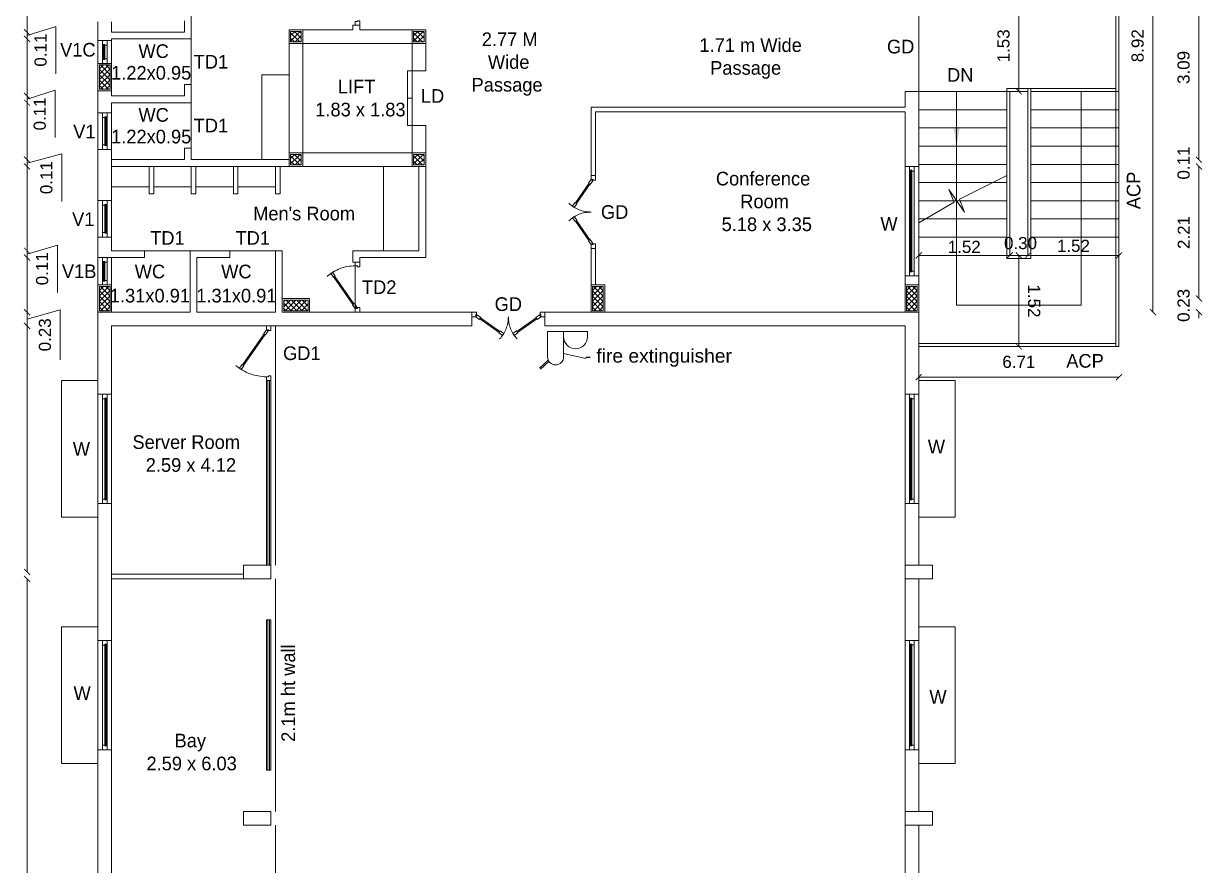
# Model space of a CAD drawing. Header units: metres. Extents: x -1560643 to -1560434, y 43491 to 43663.
# Drawn here: x -1560602.28 to -1560582.54, y 43576.47 to 43590.55 of the extents above; entities that cross this region are included whole.
import ezdxf
from ezdxf.enums import TextEntityAlignment as Align

# ---------------------------------------------------------------- set-up
doc = ezdxf.new("R2010")
doc.units = ezdxf.units.M
doc.header["$LTSCALE"] = 750
doc.header["$MEASUREMENT"] = 0
doc.linetypes.add('CACHE3', pattern=[5.25, 4.2, -1.05])
doc.linetypes.add('HIDDEN', pattern=[0.375, 0.25, -0.125])
doc.layers.get('0').update_dxf_attribs({"lineweight": 5})
doc.layers.add('BLK_1_FLR_0_DRINKING_WATER', color=7, linetype='Continuous', lineweight=5)
doc.styles.add('5 Feet Scale', font='', dxfattribs={"height": 5.9055})
doc.styles.add('6 Feet Scale', font='', dxfattribs={"height": 7.0866})
doc.styles.add('7 Feet Scale', font='', dxfattribs={"height": 8.2677})
doc.styles.add('cent', font='arial.ttf', dxfattribs={"height": 8})
doc.styles.add('outer', font='arial.ttf')
doc.styles.get('5 Feet Scale').set_extended_font_data('Bahnschrift')
doc.styles.get('6 Feet Scale').set_extended_font_data('Bahnschrift')
doc.styles.get('7 Feet Scale').set_extended_font_data('Bahnschrift')

# ---------------------------------------------------------------- blocks, each defined once
blk = doc.blocks.new('_ArchTick')
at = {"color": 0, "linetype": 'ByBlock', "const_width": 0.15}
blk.add_lwpolyline([(-0.5, -0.5), (0.5, 0.5)], dxfattribs=at)
blk = doc.blocks.new('A$C52BB42CC')
at = {"lineweight": 0, "ltscale": 10}
h = blk.add_hatch(dxfattribs=at)
h.set_pattern_fill('ANSI37', color=256, scale=20, angle=270)
h.set_pattern_definition([(315, (-7153.3936, -8468.5663), (1.76776695, 1.76776695), []), (45, (-7153.3936, -8468.5663), (-1.76776695, 1.76776695), [])])
h.paths.add_polyline_path([(1794.85, 3938.95), (1787.85, 3938.95), (1787.85, 3931.95), (1794.85, 3931.95)])
h = blk.add_hatch(dxfattribs=at)
h.set_pattern_fill('ANSI37', color=256, scale=20, angle=270)
h.set_pattern_definition([(315, (-7072.3936, -8468.5663), (1.76776695, 1.76776695), []), (45, (-7072.3936, -8468.5663), (-1.76776695, 1.76776695), [])])
h.paths.add_polyline_path([(1875.85, 3938.95), (1868.85, 3938.95), (1868.85, 3931.95), (1875.85, 3931.95)])
h = blk.add_hatch(dxfattribs=at)
h.set_pattern_fill('ANSI37', color=256, scale=20, angle=270)
h.set_pattern_definition([(315, (-7273.3936, -8505.6634), (1.76776695, 1.76776695), []), (45, (-7273.3936, -8505.6634), (-1.76776695, 1.76776695), [])])
h.paths.add_polyline_path([(1668.85, 3916.85), (1661.85, 3916.85), (1661.85, 3900.85), (1668.85, 3900.85)])
h = blk.add_hatch(dxfattribs=at)
h.set_pattern_fill('ANSI37', color=256, scale=20, angle=270)
h.set_pattern_definition([(315, (-7153.3936, -8549.5663), (1.76776695, 1.76776695), []), (45, (-7153.3936, -8549.5663), (-1.76776695, 1.76776695), [])])
h.paths.add_polyline_path([(1794.85, 3857.95), (1787.85, 3857.95), (1787.85, 3850.95), (1794.85, 3850.95)])
h = blk.add_hatch(dxfattribs=at)
h.set_pattern_fill('ANSI37', color=256, scale=20, angle=270)
h.set_pattern_definition([(315, (-7072.3936, -8549.5663), (1.76776695, 1.76776695), []), (45, (-7072.3936, -8549.5663), (-1.76776695, 1.76776695), [])])
h.paths.add_polyline_path([(1875.85, 3857.95), (1868.85, 3857.95), (1868.85, 3850.95), (1875.85, 3850.95)])
h = blk.add_hatch(dxfattribs=at)
h.set_pattern_fill('ANSI37', color=256, scale=20, angle=270)
h.set_pattern_definition([(315, (-7273.3936, -8651.5663), (1.76776695, 1.76776695), []), (45, (-7273.3936, -8651.5663), (-1.76776695, 1.76776695), [])])
h.paths.add_polyline_path([(1668.85, 3770.95), (1661.85, 3770.95), (1661.85, 3754.95), (1668.85, 3754.95)])
h = blk.add_hatch(dxfattribs=at)
h.set_pattern_fill('ANSI37', color=256, scale=20, angle=270)
h.set_pattern_definition([(315, (-6948.3936, -8651.5663), (1.76776695, 1.76776695), []), (45, (-6948.3936, -8651.5663), (-1.76776695, 1.76776695), [])])
h.paths.add_polyline_path([(1993.85, 3770.95), (1986.85, 3770.95), (1986.85, 3754.95), (1993.85, 3754.95)])
h = blk.add_hatch(dxfattribs=at)
h.set_pattern_fill('ANSI37', color=256, scale=20, angle=270)
h.set_pattern_definition([(315, (-6741.3936, -8651.5663), (1.76776695, 1.76776695), []), (45, (-6741.3936, -8651.5663), (-1.76776695, 1.76776695), [])])
h.paths.add_polyline_path([(2200.85, 3770.95), (2193.85, 3770.95), (2193.85, 3754.95), (2200.85, 3754.95)])
h = blk.add_hatch(dxfattribs=at)
h.set_pattern_fill('ANSI37', color=256, scale=20, angle=360)
h.set_pattern_definition([(45, (14205.8665, -5180.2987), (-1.76776695, 1.76776695), []), (135, (14205.8665, -5180.2987), (-1.76776695, -1.76776695), [])])
h.paths.add_polyline_path([(1783.35, 3761.95), (1783.35, 3754.95), (1799.35, 3754.95), (1799.35, 3761.95)])
for p, q in [((2356.26, 3753.95), (2356.26, 4105.06)), ((1614.1, 3938.45), (1614.1, 3975.95)), ((1722.35, 3975.95), (1722.35, 3933.95)), ((2386.56, 3854.45), (2386.56, 3975.95)), ((2201.85, 3959.45), (2201.85, 3893.36)), ((2267.84, 3899.36), (2267.84, 3959.45)), ((2331.84, 3731.36), (2331.84, 3959.45)), ((2333.84, 3731.36), (2333.84, 3959.45)), ((1614.1, 3938.45), (1614.1, 3942.45)), ((1614.1, 3936.2), (1633.13, 3942.2)), ((1633.13, 3942.2), (1633.13, 3910.96)), ((1660.85, 3932.85), (1660.85, 3945.2)), ((1669.85, 3945.2), (1669.85, 3938.45)), ((1717.85, 3945.95), (1717.85, 3938.45)), ((1828.85, 3939.95), (1795.85, 3939.95)), ((1828.85, 3939.95), (1828.85, 3942.95)), ((1833.35, 3942.95), (1828.85, 3942.95)), ((1833.35, 3939.95), (1833.35, 3942.95)), ((1867.85, 3939.95), (1833.35, 3939.95)), ((1614.1, 3933.95), (1614.1, 3938.45)), ((1614.1, 3933.95), (1614.1, 3929.95)), ((1614.1, 3896.45), (1614.1, 3933.95)), ((1669.85, 3932.85), (1660.85, 3932.85)), ((1669.85, 3938.45), (1717.85, 3938.45)), ((1669.85, 3933.95), (1717.85, 3933.95)), ((1669.85, 3933.95), (1669.85, 3932.85)), ((1669.85, 3933.95), (1669.85, 3932.85)), ((1717.85, 3933.95), (1722.35, 3933.95)), ((1722.35, 3933.95), (1722.35, 3891.95)), ((1786.85, 3930.95), (1786.85, 3858.95)), ((1795.85, 3930.95), (1867.85, 3930.95)), ((1795.85, 3858.95), (1795.85, 3930.95)), ((1867.85, 3912.95), (1867.85, 3930.95)), ((1876.85, 3912.95), (1876.85, 3930.95)), ((1669.85, 3917.85), (1660.85, 3917.85)), ((1786.85, 3910.27), (1768.85, 3910.27)), ((1768.85, 3910.27), (1768.85, 3854.45)), ((1864.85, 3912.95), (1867.85, 3912.95)), ((1864.85, 3876.95), (1864.85, 3912.95)), ((1867.85, 3912.95), (1876.85, 3912.95)), ((1867.85, 3912.95), (1867.85, 3876.95)), ((1717.85, 3903.95), (1717.85, 3896.45)), ((1717.85, 3903.95), (1722.35, 3903.95)), ((2259.84, 3901.36), (2331.84, 3901.36)), ((2259.84, 3901.36), (2259.84, 3899.36)), ((2273.84, 3901.36), (2273.84, 3791.36)), ((2275.84, 3901.36), (2275.84, 3789.36)), ((2331.84, 3905.36), (2331.84, 3734.36)), ((1614.1, 3896.45), (1614.1, 3900.45)), ((1614.1, 3894.2), (1632.55, 3900.2)), ((1614.1, 3891.95), (1614.1, 3896.45)), ((1632.55, 3900.2), (1632.55, 3868.96)), ((1660.85, 3885.2), (1660.85, 3899.85)), ((1669.85, 3899.85), (1669.85, 3896.45)), ((1669.85, 3899.85), (1669.85, 3896.45)), ((1669.85, 3896.45), (1717.85, 3896.45)), ((1867.85, 3894.95), (1864.85, 3894.95)), ((2192.85, 3899.36), (2192.85, 3888.95)), ((2201.85, 3899.36), (2192.85, 3899.36)), ((2201.85, 3899.36), (2192.85, 3899.36)), ((2261.84, 3899.36), (2201.85, 3899.36)), ((2201.85, 3893.36), (2201.85, 3849.95)), ((2259.84, 3899.36), (2259.84, 3789.36)), ((2261.84, 3899.36), (2261.84, 3791.36)), ((2261.84, 3899.36), (2273.84, 3899.36)), ((2261.84, 3899.36), (2261.84, 3899.36)), ((2333.84, 3899.36), (2275.84, 3899.36)), ((1614.1, 3891.95), (1614.1, 3887.95)), ((1614.1, 3854.45), (1614.1, 3891.95)), ((1669.85, 3891.95), (1717.85, 3891.95)), ((1669.85, 3891.95), (1669.85, 3885.2)), ((1669.85, 3891.95), (1669.85, 3885.2)), ((1717.85, 3891.95), (1722.35, 3891.95)), ((1722.35, 3891.95), (1722.35, 3854.45)), ((1985.85, 3843.95), (1985.85, 3888.95)), ((2192.85, 3888.95), (1985.85, 3888.95)), ((1988.85, 3843.95), (1988.85, 3885.95)), ((2192.85, 3885.95), (1988.85, 3885.95)), ((2192.85, 3885.95), (2192.85, 3849.95)), ((2259.84, 3887.36), (2201.85, 3887.36)), ((2333.84, 3887.36), (2275.84, 3887.36)), ((1660.85, 3885.2), (1669.85, 3885.2)), ((1867.85, 3876.95), (1864.85, 3876.95)), ((1867.85, 3858.95), (1867.85, 3876.95)), ((1867.85, 3876.95), (1876.85, 3876.95)), ((1876.85, 3858.95), (1876.85, 3876.95)), ((2259.84, 3875.36), (2201.85, 3875.36)), ((2333.84, 3875.36), (2275.84, 3875.36)), ((2259.84, 3863.36), (2201.85, 3863.36)), ((2333.84, 3863.36), (2275.84, 3863.36)), ((1614.1, 3854.45), (1614.1, 3858.45)), ((1614.1, 3852.2), (1636.91, 3858.2)), ((1614.1, 3849.95), (1614.1, 3854.45)), ((1636.91, 3858.2), (1636.91, 3826.96)), ((1660.85, 3827.45), (1660.85, 3861.2)), ((1660.85, 3861.2), (1669.85, 3861.2)), ((1669.85, 3861.2), (1669.85, 3854.45)), ((1669.85, 3861.2), (1669.85, 3854.45)), ((1717.85, 3854.45), (1669.85, 3854.45)), ((1669.85, 3849.95), (1669.85, 3854.45)), ((1717.85, 3861.95), (1717.85, 3854.45)), ((1717.85, 3861.95), (1722.35, 3861.95)), ((1786.85, 3854.45), (1722.35, 3854.45)), ((1795.85, 3858.95), (1867.85, 3858.95)), ((2386.56, 3854.45), (2386.56, 3858.45)), ((1614.1, 3849.95), (1614.1, 3845.95)), ((1614.1, 3794.45), (1614.1, 3849.95)), ((1669.85, 3849.95), (1669.85, 3827.45)), ((1786.85, 3849.95), (1669.85, 3849.95)), ((1669.85, 3849.95), (1669.85, 3827.45)), ((1694.6, 3849.95), (1694.6, 3831.95)), ((1697.6, 3849.95), (1697.6, 3831.95)), ((1722.35, 3849.95), (1722.35, 3831.95)), ((1725.35, 3849.95), (1725.35, 3831.95)), ((1750.1, 3849.95), (1750.1, 3831.95)), ((1753.1, 3849.95), (1753.1, 3831.95)), ((1777.85, 3849.95), (1777.85, 3831.95)), ((1777.85, 3831.95), (1777.85, 3849.95)), ((1780.85, 3849.95), (1780.85, 3831.95)), ((1795.85, 3849.95), (1867.85, 3849.95)), ((1848.99, 3794.32), (1848.99, 3849.82)), ((1872.35, 3794.45), (1872.35, 3849.95)), ((1876.85, 3789.95), (1876.85, 3849.95)), ((2201.85, 3849.95), (2192.85, 3849.95)), ((2259.84, 3851.36), (2201.85, 3851.36)), ((2333.84, 3851.36), (2275.84, 3851.36)), ((2386.56, 3849.95), (2386.56, 3845.95)), ((2386.56, 3762.95), (2386.56, 3849.95)), ((1985.85, 3843.95), (1988.85, 3843.95)), ((2259.84, 3839.36), (2201.85, 3839.36)), ((2259.84, 3844.1), (2228.79, 3828.48)), ((2261.9, 3840.51), (2261.84, 3840.48)), ((2333.84, 3839.36), (2275.84, 3839.36)), ((1669.85, 3836.45), (1694.6, 3836.45)), ((1697.6, 3831.95), (1694.6, 3831.95)), ((1722.35, 3836.45), (1697.6, 3836.45)), ((1722.35, 3831.95), (1725.35, 3831.95)), ((1725.35, 3836.45), (1750.1, 3836.45)), ((1750.1, 3831.95), (1753.1, 3831.95)), ((1777.85, 3836.45), (1753.1, 3836.45)), ((1777.85, 3831.95), (1780.85, 3831.95)), ((2231.99, 3819.94), (2221.69, 3834.78)), ((2221.69, 3834.78), (2225.18, 3826.4)), ((1660.85, 3827.45), (1669.85, 3827.45)), ((2229.21, 3827.36), (2201.85, 3827.36)), ((2225.18, 3826.4), (2201.85, 3812.93)), ((2228.79, 3828.48), (2231.99, 3819.94)), ((2229.21, 3827.36), (2259.84, 3827.36)), ((2333.84, 3827.36), (2275.84, 3827.36)), ((2259.84, 3815.36), (2201.85, 3815.36)), ((2333.84, 3815.36), (2275.84, 3815.36)), ((1660.85, 3789.95), (1660.85, 3803.45)), ((1660.85, 3803.45), (1669.85, 3803.45)), ((1669.85, 3803.45), (1669.85, 3794.45)), ((1669.85, 3803.45), (1669.85, 3794.45)), ((2259.84, 3803.36), (2201.85, 3803.36)), ((2333.84, 3803.36), (2275.84, 3803.36)), ((1614.1, 3794.45), (1614.1, 3798.45)), ((1614.1, 3792.2), (1634.13, 3798.2)), ((1614.1, 3789.95), (1614.1, 3794.45)), ((1634.13, 3798.2), (1634.13, 3766.96)), ((1669.85, 3794.45), (1721.6, 3794.45)), ((1691.6, 3789.95), (1691.6, 3794.45)), ((1721.6, 3794.45), (1777.85, 3794.45)), ((1721.6, 3789.95), (1721.6, 3794.45)), ((1747.85, 3789.95), (1747.85, 3794.45)), ((1777.85, 3794.45), (1782.35, 3794.45)), ((1777.85, 3789.95), (1777.85, 3794.45)), ((1782.35, 3762.95), (1782.35, 3794.45)), ((1828.85, 3794.45), (1828.85, 3786.95)), ((1828.85, 3794.45), (1872.35, 3794.45)), ((1985.85, 3771.95), (1985.85, 3795.95)), ((1985.85, 3795.95), (1988.85, 3795.95)), ((1988.85, 3771.95), (1988.85, 3795.95)), ((1614.1, 3789.95), (1614.1, 3785.95)), ((1614.1, 3753.95), (1614.1, 3789.95)), ((1669.85, 3789.95), (1660.85, 3789.95)), ((1669.85, 3789.95), (1691.6, 3789.95)), ((1721.6, 3789.95), (1721.6, 3753.95)), ((1726.1, 3789.95), (1747.85, 3789.95)), ((1726.1, 3789.95), (1726.1, 3753.95)), ((1777.85, 3789.95), (1777.85, 3753.95)), ((1833.35, 3786.95), (1828.85, 3786.95)), ((1833.35, 3789.95), (1833.35, 3786.95)), ((1833.35, 3789.95), (1876.85, 3789.95)), ((2259.84, 3791.36), (2201.85, 3791.36)), ((2261.84, 3791.36), (2201.85, 3791.36)), ((2275.84, 3789.36), (2259.84, 3789.36)), ((2273.84, 3791.36), (2261.84, 3791.36)), ((2261.84, 3791.36), (2273.84, 3791.36)), ((2267.84, 3791.36), (2267.84, 3731.36)), ((2273.84, 3791.36), (2333.84, 3791.36)), ((2333.84, 3791.36), (2275.84, 3791.36)), ((2192.85, 3777.95), (2192.85, 3771.95)), ((2201.85, 3777.95), (2192.85, 3777.95)), ((2201.85, 3777.95), (2201.85, 3771.95)), ((1669.85, 3771.95), (1660.85, 3771.95)), ((1985.85, 3771.95), (1990.35, 3771.95)), ((2386.56, 3762.95), (2386.56, 3766.95)), ((1614.1, 3753.95), (1614.1, 3757.95)), ((1614.1, 3749.45), (1635.99, 3755.45)), ((1614.1, 3744.95), (1614.1, 3753.95)), ((1635.99, 3755.45), (1635.99, 3722.67)), ((1660.85, 3699.9), (1660.85, 3753.95)), ((1669.85, 3753.97), (1669.85, 3753.95)), ((1721.6, 3753.95), (1669.85, 3753.95)), ((1777.85, 3753.95), (1726.1, 3753.95)), ((1907.35, 3753.95), (1800.35, 3753.95)), ((1907.35, 3744.95), (1907.35, 3753.95)), ((1955.35, 3753.95), (1955.35, 3744.95)), ((1985.85, 3753.95), (1955.35, 3753.95)), ((1994.85, 3753.95), (2037.6, 3753.95)), ((1994.85, 3753.95), (2192.85, 3753.95)), ((2192.85, 3753.95), (1994.85, 3753.95)), ((2201.85, 3699.9), (2201.85, 3753.95)), ((2386.56, 3753.95), (2386.56, 3749.95)), ((1614.1, 3744.95), (1614.1, 3740.95)), ((1614.1, 3582.82), (1614.1, 3744.95)), ((1669.85, 3744.95), (1669.85, 3699.9)), ((1669.85, 3744.95), (1907.35, 3744.95)), ((2192.85, 3744.95), (1955.35, 3744.95)), ((1957.17, 3741.14), (1967.8, 3741.14)), ((1957.17, 3741.14), (1957.17, 3724.55)), ((1983.52, 3741.14), (1967.8, 3741.14)), ((1967.8, 3737.77), (1967.8, 3741.14)), ((1967.8, 3741.14), (1967.8, 3724.55)), ((1983.52, 3737.77), (1983.52, 3741.14)), ((2192.85, 3699.9), (2192.85, 3744.95)), ((2331.84, 3733.36), (2201.84, 3733.36)), ((2333.84, 3731.36), (2201.84, 3731.36)), ((1951.9, 3717.03), (1957.62, 3722.41)), ((1982.49, 3723.48), (1967.8, 3726.83)), ((1958.11, 3721.54), (1952.51, 3716.4)), ((1636.85, 3618.93), (1636.85, 3708.93)), ((1636.85, 3708.93), (1660.85, 3708.93)), ((1771.85, 3587.3), (1771.85, 3708.95)), ((1774.85, 3708.95), (1771.85, 3708.95)), ((1772.85, 3708.95), (1772.85, 3587.3)), ((1773.85, 3708.95), (1773.85, 3587.3)), ((1774.85, 3587.3), (1774.85, 3708.95)), ((2201.84, 3711.15), (2333.84, 3711.15)), ((2225.85, 3708.9), (2201.85, 3708.9)), ((2225.85, 3618.9), (2225.85, 3708.9)), ((1660.85, 3699.9), (1669.85, 3699.9)), ((2201.85, 3699.9), (2192.85, 3699.9)), ((1660.85, 3627.9), (1660.85, 3537.73)), ((1660.85, 3627.9), (1669.85, 3627.9)), ((1669.85, 3627.9), (1669.85, 3537.73)), ((2201.85, 3627.9), (2192.85, 3627.9)), ((2192.85, 3537.76), (2192.85, 3627.9)), ((2201.85, 3587.3), (2201.85, 3627.9)), ((1660.85, 3618.93), (1636.85, 3618.93)), ((2201.85, 3618.9), (2225.85, 3618.9)), ((1614.1, 3582.82), (1614.1, 3586.82)), ((1756.85, 3587.3), (1774.85, 3587.3)), ((1756.85, 3578.3), (1756.85, 3587.3)), ((1756.85, 3587.3), (1774.85, 3587.3)), ((1756.85, 3578.3), (1756.85, 3587.3)), ((1774.85, 3587.3), (1774.85, 3578.3)), ((1774.85, 3587.3), (1774.85, 3578.3)), ((2192.85, 3587.3), (2210.85, 3587.3)), ((2192.85, 3578.3), (2192.85, 3587.3)), ((2210.85, 3587.3), (2210.85, 3578.3)), ((1614.1, 3578.3), (1614.1, 3574.3)), ((1614.1, 3341.09), (1614.1, 3578.3)), ((1669.85, 3581.3), (1756.85, 3581.3)), ((1756.85, 3578.3), (1669.85, 3578.3)), ((1756.85, 3581.3), (1756.85, 3578.3)), ((1774.85, 3578.3), (1756.85, 3578.3)), ((1774.85, 3578.3), (1756.85, 3578.3)), ((2210.85, 3578.3), (2192.85, 3578.3)), ((2201.85, 3537.76), (2201.85, 3578.3)), ((1771.85, 3551.23), (1774.85, 3551.23)), ((1771.85, 3551.23), (1771.85, 3503.23)), ((1772.85, 3551.23), (1772.85, 3502.23)), ((1773.85, 3551.23), (1773.85, 3452.23)), ((1774.85, 3551.23), (1774.85, 3452.23)), ((1636.85, 3456.76), (1636.85, 3546.76)), ((1636.85, 3546.76), (1660.85, 3546.76)), ((2225.85, 3546.76), (2201.85, 3546.76)), ((2225.85, 3456.76), (2225.85, 3546.76)), ((1660.85, 3537.73), (1669.85, 3537.73)), ((2201.85, 3537.76), (2192.85, 3537.76)), ((1771.85, 3503.23), (1771.85, 3452.23)), ((1772.85, 3504.23), (1772.85, 3452.23)), ((1660.85, 3465.73), (1660.85, 3375.59)), ((1660.85, 3465.73), (1669.85, 3465.73)), ((1669.85, 3465.73), (1669.85, 3375.59)), ((2201.85, 3465.76), (2192.85, 3465.76)), ((2192.85, 3375.62), (2192.85, 3465.76)), ((2201.85, 3425.16), (2201.85, 3465.76)), ((1660.85, 3456.76), (1636.85, 3456.76)), ((1771.85, 3452.23), (1774.85, 3452.23)), ((2201.85, 3456.76), (2225.85, 3456.76)), ((1756.85, 3425.16), (1774.85, 3425.16)), ((1756.85, 3416.16), (1756.85, 3425.16)), ((1756.85, 3425.16), (1774.85, 3425.16)), ((1756.85, 3416.16), (1756.85, 3425.16)), ((1774.85, 3425.16), (1774.85, 3416.16)), ((1774.85, 3425.16), (1774.85, 3416.16)), ((2192.85, 3425.16), (2210.85, 3425.16)), ((2192.85, 3416.16), (2192.85, 3425.16)), ((2210.85, 3425.16), (2210.85, 3416.16)), ((1774.85, 3416.16), (1756.85, 3416.16)), ((1774.85, 3416.16), (1756.85, 3416.16)), ((2210.85, 3416.16), (2192.85, 3416.16)), ((2201.85, 3375.62), (2201.85, 3416.16))]:
    blk.add_line(p, q)
at = {"ltscale": 0.0127}
for p, q in [((2226.84, 3899.36), (2226.84, 3758.49)), ((2308.84, 3899.36), (2308.84, 3758.49)), ((2226.84, 3758.49), (2308.84, 3758.49))]:
    blk.add_line(p, q, dxfattribs=at)
at = {"ltscale": 0.25}
blk.add_line((1830.35, 3756.45), (1830.35, 3784.45), dxfattribs=at)
at = {"linetype": 'CACHE3', "ltscale": 2.5}
for p, q in [((1777.85, 3587.3), (1777.85, 3744.95)), ((1777.85, 3578.3), (1777.85, 3425.16)), ((1777.85, 3416.16), (1777.85, 3263.02))]:
    blk.add_line(p, q, dxfattribs=at)
at = {"linetype": 'ByBlock', "lineweight": 0}
for points in [[(1795.85, 3930.95), (1786.85, 3930.95), (1786.85, 3939.95), (1795.85, 3939.95)], [(1876.85, 3930.95), (1867.85, 3930.95), (1867.85, 3939.95), (1876.85, 3939.95)], [(1794.85, 3938.95), (1794.85, 3931.95), (1787.85, 3931.95), (1787.85, 3938.95)], [(1875.85, 3938.95), (1875.85, 3931.95), (1868.85, 3931.95), (1868.85, 3938.95)], [(1669.85, 3899.85), (1660.85, 3899.85), (1660.85, 3917.85), (1669.85, 3917.85)], [(1668.85, 3916.85), (1668.85, 3900.85), (1661.85, 3900.85), (1661.85, 3916.85)], [(1795.85, 3849.95), (1786.85, 3849.95), (1786.85, 3858.95), (1795.85, 3858.95)], [(1794.85, 3857.95), (1794.85, 3850.95), (1787.85, 3850.95), (1787.85, 3857.95)], [(1876.85, 3849.95), (1867.85, 3849.95), (1867.85, 3858.95), (1876.85, 3858.95)], [(1875.85, 3857.95), (1875.85, 3850.95), (1868.85, 3850.95), (1868.85, 3857.95)], [(1669.85, 3753.95), (1660.85, 3753.95), (1660.85, 3771.95), (1669.85, 3771.95)], [(1668.85, 3770.95), (1668.85, 3754.95), (1661.85, 3754.95), (1661.85, 3770.95)], [(1994.85, 3753.95), (1985.85, 3753.95), (1985.85, 3771.95), (1994.85, 3771.95)], [(1993.85, 3770.95), (1993.85, 3754.95), (1986.85, 3754.95), (1986.85, 3770.95)], [(2201.85, 3753.95), (2192.85, 3753.95), (2192.85, 3771.95), (2201.85, 3771.95)], [(2200.85, 3770.95), (2200.85, 3754.95), (2193.85, 3754.95), (2193.85, 3770.95)], [(1800.35, 3762.95), (1800.35, 3753.95), (1782.35, 3753.95), (1782.35, 3762.95)], [(1783.35, 3761.95), (1799.35, 3761.95), (1799.35, 3754.95), (1783.35, 3754.95)]]:
    blk.add_lwpolyline(points, close=True, dxfattribs=at)
for points in [[(1830.35, 3942.95), (1830.35, 3945.45), (1831.85, 3945.45), (1831.85, 3945.95), (1833.35, 3945.95), (1833.35, 3942.95)], [(1669.85, 3932.85), (1669.85, 3917.85), (1660.85, 3917.85), (1660.85, 3932.85)], [(1665.35, 3929.85), (1665.35, 3930.35), (1663.85, 3930.35), (1663.85, 3932.85), (1666.85, 3932.85), (1666.85, 3929.85)], [(1666.85, 3932.85), (1666.85, 3917.85), (1663.85, 3917.85), (1663.85, 3932.85)], [(1665.35, 3930.35), (1665.35, 3920.35), (1663.85, 3920.35), (1663.85, 3930.35)], [(1665.35, 3920.85), (1665.35, 3920.35), (1663.85, 3920.35), (1663.85, 3917.85), (1666.85, 3917.85), (1666.85, 3920.85)], [(1660.85, 3885.2), (1660.85, 3861.2), (1669.85, 3861.2), (1669.85, 3885.2)], [(1665.35, 3882.2), (1665.35, 3882.7), (1666.85, 3882.7), (1666.85, 3885.2), (1663.85, 3885.2), (1663.85, 3882.2)], [(1663.85, 3885.2), (1663.85, 3861.2), (1666.85, 3861.2), (1666.85, 3885.2)], [(1665.35, 3882.7), (1665.35, 3863.7), (1666.85, 3863.7), (1666.85, 3882.7)], [(1665.35, 3864.2), (1665.35, 3863.7), (1666.85, 3863.7), (1666.85, 3861.2), (1663.85, 3861.2), (1663.85, 3864.2)], [(2201.85, 3849.95), (2201.85, 3777.95), (2192.85, 3777.95), (2192.85, 3849.95)], [(2197.35, 3846.95), (2197.35, 3847.45), (2195.85, 3847.45), (2195.85, 3849.95), (2198.85, 3849.95), (2198.85, 3846.95)], [(2198.85, 3849.95), (2198.85, 3777.95), (2195.85, 3777.95), (2195.85, 3849.95)], [(2197.35, 3847.45), (2197.35, 3825.11), (2195.85, 3825.11), (2195.85, 3847.45)], [(1985.05, 3838.34), (1976.21, 3825.61), (1975.6, 3826.05), (1984.44, 3838.77)], [(1985.85, 3841.45), (1984.13, 3838.99), (1985.36, 3838.13), (1987.08, 3840.59)], [(1987.35, 3840.95), (1987.35, 3841.45), (1985.85, 3841.45), (1985.85, 3843.95), (1988.85, 3843.95), (1988.85, 3840.95)], [(1660.85, 3827.45), (1660.85, 3803.45), (1669.85, 3803.45), (1669.85, 3827.45)], [(1665.35, 3824.45), (1665.35, 3824.95), (1666.85, 3824.95), (1666.85, 3827.45), (1663.85, 3827.45), (1663.85, 3824.45)], [(1663.85, 3827.45), (1663.85, 3803.45), (1666.85, 3803.45), (1666.85, 3827.45)], [(1665.35, 3824.95), (1665.35, 3805.95), (1666.85, 3805.95), (1666.85, 3824.95)], [(1973.57, 3823.8), (1975.29, 3826.26), (1976.52, 3825.4), (1974.8, 3822.94)], [(2197.35, 3802.78), (2197.35, 3825.11), (2195.85, 3825.11), (2195.85, 3802.78)], [(1973.57, 3816.09), (1975.29, 3813.63), (1976.52, 3814.5), (1974.8, 3816.95)], [(1985.05, 3801.55), (1976.21, 3814.28), (1975.6, 3813.85), (1984.44, 3801.12)], [(1665.35, 3806.45), (1665.35, 3805.95), (1666.85, 3805.95), (1666.85, 3803.45), (1663.85, 3803.45), (1663.85, 3806.45)], [(1985.85, 3798.45), (1984.13, 3800.91), (1985.36, 3801.77), (1987.08, 3799.31)], [(2197.35, 3802.78), (2197.35, 3780.45), (2195.85, 3780.45), (2195.85, 3802.78)], [(1985.85, 3795.95), (1985.85, 3798.45), (1987.35, 3798.45), (1987.35, 3798.95), (1988.85, 3798.95), (1988.85, 3795.95)], [(1669.85, 3789.95), (1669.85, 3771.95), (1660.85, 3771.95), (1660.85, 3789.95)], [(1665.35, 3786.95), (1665.35, 3787.45), (1663.85, 3787.45), (1663.85, 3789.95), (1666.85, 3789.95), (1666.85, 3786.95)], [(1666.85, 3789.95), (1666.85, 3771.95), (1663.85, 3771.95), (1663.85, 3789.95)], [(1665.35, 3787.45), (1665.35, 3774.45), (1663.85, 3774.45), (1663.85, 3787.45)], [(1830.35, 3786.95), (1830.35, 3784.45), (1831.85, 3784.45), (1831.85, 3783.95), (1833.35, 3783.95), (1833.35, 3786.95)], [(1814.29, 3779.38), (1816.01, 3776.93), (1817.24, 3777.79), (1815.52, 3780.24)], [(1829.55, 3759.55), (1816.93, 3777.57), (1816.32, 3777.14), (1828.94, 3759.12)], [(2197.35, 3780.95), (2197.35, 3780.45), (2195.85, 3780.45), (2195.85, 3777.95), (2198.85, 3777.95), (2198.85, 3780.95)], [(1665.35, 3774.95), (1665.35, 3774.45), (1663.85, 3774.45), (1663.85, 3771.95), (1666.85, 3771.95), (1666.85, 3774.95)], [(1830.35, 3756.45), (1828.63, 3758.91), (1829.86, 3759.77), (1831.58, 3757.31)], [(1831.85, 3756.95), (1831.85, 3756.45), (1830.35, 3756.45), (1830.35, 3753.95), (1833.35, 3753.95), (1833.35, 3756.95)], [(1910.35, 3752.45), (1909.85, 3752.45), (1909.85, 3750.95), (1907.35, 3750.95), (1907.35, 3753.95), (1910.35, 3753.95)], [(1955.35, 3750.95), (1952.85, 3750.95), (1952.85, 3752.45), (1952.35, 3752.45), (1952.35, 3753.95), (1955.35, 3753.95)], [(1909.85, 3750.95), (1912.31, 3749.23), (1913.17, 3750.46), (1910.71, 3752.18)], [(1912.96, 3750.15), (1925.69, 3741.31), (1925.25, 3740.69), (1912.53, 3749.53)], [(1949.75, 3750.15), (1937.02, 3741.31), (1937.45, 3740.69), (1950.18, 3749.53)], [(1952.85, 3750.95), (1950.4, 3749.23), (1949.53, 3750.46), (1951.99, 3752.18)], [(1771.05, 3739.34), (1756.71, 3718.87), (1756.1, 3719.3), (1770.44, 3739.78)], [(1771.85, 3742.45), (1770.13, 3739.99), (1771.36, 3739.13), (1773.08, 3741.59)], [(1773.35, 3741.95), (1773.35, 3742.45), (1771.85, 3742.45), (1771.85, 3744.95), (1774.85, 3744.95), (1774.85, 3741.95)], [(1927.5, 3738.66), (1925.04, 3740.38), (1925.9, 3741.61), (1928.36, 3739.89)], [(1935.21, 3738.66), (1937.67, 3740.38), (1936.8, 3741.61), (1934.35, 3739.89)], [(1754.07, 3717.05), (1755.79, 3719.51), (1757.02, 3718.65), (1755.3, 3716.19)], [(1771.85, 3708.95), (1771.85, 3711.45), (1773.35, 3711.45), (1773.35, 3711.95), (1774.85, 3711.95), (1774.85, 3708.95)], [(1660.85, 3699.9), (1660.85, 3627.9), (1669.85, 3627.9), (1669.85, 3699.9)], [(1665.35, 3696.9), (1665.35, 3697.4), (1666.85, 3697.4), (1666.85, 3699.9), (1663.85, 3699.9), (1663.85, 3696.9)], [(1663.85, 3699.9), (1663.85, 3627.9), (1666.85, 3627.9), (1666.85, 3699.9)], [(2201.85, 3627.9), (2201.85, 3699.9), (2192.85, 3699.9), (2192.85, 3627.9)], [(2197.35, 3696.9), (2197.35, 3697.4), (2195.85, 3697.4), (2195.85, 3699.9), (2198.85, 3699.9), (2198.85, 3696.9)], [(2198.85, 3627.9), (2198.85, 3699.9), (2195.85, 3699.9), (2195.85, 3627.9)], [(1665.35, 3697.4), (1665.35, 3675.07), (1666.85, 3675.07), (1666.85, 3697.4)], [(2197.35, 3675.07), (2197.35, 3697.4), (2195.85, 3697.4), (2195.85, 3675.07)], [(1665.35, 3652.74), (1665.35, 3675.07), (1666.85, 3675.07), (1666.85, 3652.74)], [(2197.35, 3675.07), (2197.35, 3652.74), (2195.85, 3652.74), (2195.85, 3675.07)], [(1665.35, 3652.74), (1665.35, 3630.4), (1666.85, 3630.4), (1666.85, 3652.74)], [(2197.35, 3630.4), (2197.35, 3652.74), (2195.85, 3652.74), (2195.85, 3630.4)], [(1665.35, 3630.9), (1665.35, 3630.4), (1666.85, 3630.4), (1666.85, 3627.9), (1663.85, 3627.9), (1663.85, 3630.9)], [(2197.35, 3630.9), (2197.35, 3630.4), (2195.85, 3630.4), (2195.85, 3627.9), (2198.85, 3627.9), (2198.85, 3630.9)], [(1660.85, 3537.73), (1660.85, 3465.73), (1669.85, 3465.73), (1669.85, 3537.73)], [(1665.35, 3534.73), (1665.35, 3535.23), (1666.85, 3535.23), (1666.85, 3537.73), (1663.85, 3537.73), (1663.85, 3534.73)], [(1663.85, 3537.73), (1663.85, 3465.73), (1666.85, 3465.73), (1666.85, 3537.73)], [(2201.85, 3465.76), (2201.85, 3537.76), (2192.85, 3537.76), (2192.85, 3465.76)], [(2197.35, 3534.76), (2197.35, 3535.26), (2195.85, 3535.26), (2195.85, 3537.76), (2198.85, 3537.76), (2198.85, 3534.76)], [(2198.85, 3465.76), (2198.85, 3537.76), (2195.85, 3537.76), (2195.85, 3465.76)], [(1665.35, 3535.23), (1665.35, 3512.9), (1666.85, 3512.9), (1666.85, 3535.23)], [(2197.35, 3512.93), (2197.35, 3535.26), (2195.85, 3535.26), (2195.85, 3512.93)], [(1665.35, 3490.57), (1665.35, 3512.9), (1666.85, 3512.9), (1666.85, 3490.57)], [(2197.35, 3512.93), (2197.35, 3490.59), (2195.85, 3490.59), (2195.85, 3512.93)], [(1665.35, 3490.57), (1665.35, 3468.23), (1666.85, 3468.23), (1666.85, 3490.57)], [(2197.35, 3468.26), (2197.35, 3490.59), (2195.85, 3490.59), (2195.85, 3468.26)], [(1665.35, 3468.73), (1665.35, 3468.23), (1666.85, 3468.23), (1666.85, 3465.73), (1663.85, 3465.73), (1663.85, 3468.73)], [(2197.35, 3468.76), (2197.35, 3468.26), (2195.85, 3468.26), (2195.85, 3465.76), (2198.85, 3465.76), (2198.85, 3468.76)]]:
    blk.add_lwpolyline(points, close=True)
at = {"linetype": 'HIDDEN'}
for points in [[(1664.73, 3930.35), (1664.73, 3920.35), (1664.48, 3920.35), (1664.48, 3930.35)], [(1665.98, 3882.7), (1665.98, 3863.7), (1666.23, 3863.7), (1666.23, 3882.7)], [(2196.73, 3847.45), (2196.73, 3825.11), (2196.48, 3825.11), (2196.48, 3847.45)], [(1665.98, 3824.95), (1665.98, 3805.95), (1666.23, 3805.95), (1666.23, 3824.95)], [(2196.73, 3802.78), (2196.73, 3825.11), (2196.48, 3825.11), (2196.48, 3802.78)], [(2196.73, 3802.78), (2196.73, 3780.45), (2196.48, 3780.45), (2196.48, 3802.78)], [(1664.73, 3787.45), (1664.73, 3774.45), (1664.48, 3774.45), (1664.48, 3787.45)], [(1665.98, 3697.4), (1665.98, 3675.07), (1666.23, 3675.07), (1666.23, 3697.4)], [(2196.73, 3675.07), (2196.73, 3697.4), (2196.48, 3697.4), (2196.48, 3675.07)], [(1665.98, 3652.74), (1665.98, 3675.07), (1666.23, 3675.07), (1666.23, 3652.74)], [(2196.73, 3675.07), (2196.73, 3652.74), (2196.48, 3652.74), (2196.48, 3675.07)], [(1665.98, 3652.74), (1665.98, 3630.4), (1666.23, 3630.4), (1666.23, 3652.74)], [(2196.73, 3630.4), (2196.73, 3652.74), (2196.48, 3652.74), (2196.48, 3630.4)], [(1665.98, 3535.23), (1665.98, 3512.9), (1666.23, 3512.9), (1666.23, 3535.23)], [(2196.73, 3512.93), (2196.73, 3535.26), (2196.48, 3535.26), (2196.48, 3512.93)], [(1665.98, 3490.57), (1665.98, 3512.9), (1666.23, 3512.9), (1666.23, 3490.57)], [(2196.73, 3512.93), (2196.73, 3490.59), (2196.48, 3490.59), (2196.48, 3512.93)], [(1665.98, 3490.57), (1665.98, 3468.23), (1666.23, 3468.23), (1666.23, 3490.57)], [(2196.73, 3468.26), (2196.73, 3490.59), (2196.48, 3490.59), (2196.48, 3468.26)]]:
    blk.add_lwpolyline(points, close=True, dxfattribs=at)
for centre, radius, start, end in [((1985.85, 3841.45), 21.5, 227.15865, 270), ((1985.85, 3798.45), 21.5, 90, 132.8322), ((1830.35, 3756.45), 28, 90, 131.13883), ((1909.85, 3750.95), 21.5, 317.15865, 0), ((1952.85, 3750.95), 21.5, 180, 222.8322), ((1771.85, 3742.45), 31, 229.45525, 270)]:
    blk.add_arc(centre, radius, start, end, dxfattribs=at)
for centre, radius in [((1975.66, 3737.77), 7.86), ((1962.49, 3724.55), 5.31)]:
    blk.add_arc(centre, radius, 180, 0)
at = {"ltscale": 0.0127}
blk.add_solid([(2228.81, 3875.17), (2226.84, 3863.36), (2224.87, 3875.17)], dxfattribs=at)
for p, xscale, yscale, zscale, rotation in [((1614.1, 3938.45), 4, 4, 4, 270), ((1614.1, 3938.45), 4, 4, 4, 270), ((1614.1, 3933.95), 4, 4, 4, 90), ((1614.1, 3933.95), 4, 4, 4, 90), ((2267.84, 3899.36), 4, 4, 4, 270), ((1614.1, 3896.45), 4, 4, 4, 270), ((1614.1, 3896.45), 4, 4, 4, 270), ((1614.1, 3891.95), 4, 4, 4, 90), ((1614.1, 3891.95), 4, 4, 4, 90), ((1614.1, 3854.45), 4, 4, 4, 270), ((1614.1, 3854.45), 4, 4, 4, 270), ((2386.56, 3854.45), 4, 4, 4, 270), ((2386.56, 3854.45), 4, 4, 4, 270), ((1614.1, 3849.95), 4, 4, 4, 90), ((1614.1, 3849.95), 4, 4, 4, 90), ((2386.56, 3849.95), 4, 4, 4, 90), ((2386.56, 3849.95), 4, 4, 4, 90), ((1614.1, 3794.45), 4, 4, 4, 270), ((1614.1, 3794.45), 4, 4, 4, 270), ((1614.1, 3789.95), 4, 4, 4, 90), ((1614.1, 3789.95), 4, 4, 4, 90), ((2201.85, 3791.36), 4, 4, 4, 180), ((2261.84, 3791.36), 4, 4, 4, 180), ((2267.84, 3791.36), 3.999999999998651, 3.999999999998651, 3.999999999998651, 90.00009863962097), ((2273.84, 3791.36), 4, 4, 4, 180), ((2386.56, 3762.95), 4, 4, 4, 270), ((2386.56, 3762.95), 4, 4, 4, 270), ((1614.1, 3753.95), 4, 4, 4, 270), ((1614.1, 3753.95), 4, 4, 4, 270), ((2356.26, 3753.95), 4, 4, 4, 270), ((2386.56, 3753.95), 4, 4, 4, 90), ((1614.1, 3744.95), 4, 4, 4, 90), ((1614.1, 3744.95), 4, 4, 4, 90), ((2267.84, 3731.36), 3.999999999998651, 3.999999999998651, 3.999999999998651, 270.0000986396209), ((2201.84, 3711.15), 4, 4, 4, 180), ((1614.1, 3582.82), 4, 4, 4, 270), ((1614.1, 3582.82), 4, 4, 4, 270), ((1614.1, 3578.3), 4, 4, 4, 90), ((1614.1, 3578.3), 4, 4, 4, 90)]:
    blk.add_blockref('_ArchTick', p, dxfattribs=dict(xscale=xscale, yscale=yscale, zscale=zscale, rotation=rotation))
at = {"xscale": 4, "yscale": 4, "zscale": 4}
for p in [(2261.84, 3791.36), (2273.84, 3791.36), (2333.84, 3791.36), (2333.84, 3711.15)]:
    blk.add_blockref('_ArchTick', p, dxfattribs=at)
for s, height, style, p in [('2.77 M', 9, '7 Feet Scale', (1913.84, 3929.26)), ('1.71 m Wide', 9, '7 Feet Scale', (2057.27, 3925.4)), ('Wide', 9, '7 Feet Scale', (1917.86, 3914.26)), ('Passage', 9, '7 Feet Scale', (2064.36, 3910.4)), ('DN', 9, '5 Feet Scale', (2220.53, 3905.77)), ('Passage', 9, '7 Feet Scale', (1907.09, 3899.26)), ('Conference', 9, '6 Feet Scale', (2068.15, 3837.46)), ('Room', 9, '6 Feet Scale', (2084.2, 3822.45)), ("Men's Room", 9, '6 Feet Scale', (1763.13, 3814.45)), ('5.18 x 3.35', 9, '6 Feet Scale', (2071.93, 3807.36)), (' W', 9, '5 Feet Scale', (2173.23, 3807.72)), (' - fire extinguisher', 9.0545, 'outer', (1978.18, 3720.73)), ('ACP', 9, '5 Feet Scale', (2299.12, 3717.41)), (' W', 9, '5 Feet Scale', (1640.92, 3659.46)), ('Server Room', 9, '6 Feet Scale', (1683.59, 3663.9)), (' W', 9, '5 Feet Scale', (2204.5, 3660.91)), ('2.59 x 4.12', 9, '6 Feet Scale', (1692.33, 3648.81)), (' W', 9, '5 Feet Scale', (1641.39, 3498.52)), (' W', 9, '5 Feet Scale', (2205.54, 3496.04)), ('Bay', 9, '6 Feet Scale', (1711.33, 3467.3)), ('2.59 x 6.03', 9, '6 Feet Scale', (1692.81, 3452.19))]:
    blk.add_text(s, height=height, dxfattribs=dict(style=style)).set_placement(p)
at = {"style": '5 Feet Scale'}
for s, p in [('GD', (2189.96, 3928.93)), ('V1C', (1647.57, 3926.85)), ('WC', (1697.53, 3925.93)), ('TD1', (1735.3, 3918.95)), ('1.22x0.95', (1695.92, 3911.65)), ('LD ', (1883.06, 3896.39)), ('WC', (1697.53, 3883.93)), ('TD1', (1735.3, 3876.95)), ('V1', (1651.87, 3872.95)), ('1.22x0.95', (1695.92, 3869.65)), ('GD', (2001.4, 3819.95)), ('V1', (1651.14, 3815.2)), ('TD1', (1706.6, 3802.88)), ('TD1', (1762.85, 3802.88)), ('V1B', (1648.43, 3780.95)), ('WC', (1695.07, 3780.77)), ('WC', (1752.08, 3780.77)), ('1.31x0.91', (1695.07, 3764.87)), ('1.31x0.91', (1752.08, 3764.87)), ('TD2', (1846.2, 3770.45)), ('GD', (1931.35, 3759.27)), ('GD1', (1795.22, 3726.95))]:
    blk.add_text(s, height=9, dxfattribs=at).set_placement(p, align=Align.MIDDLE_CENTER)
for s, rotation, style, p in [('LIFT', 360, '6 Feet Scale', (1818.96, 3898.04)), ('1.83 x 1.83', 360, '6 Feet Scale', (1804.05, 3882.95)), ('ACP', 90, '5 Feet Scale', (2347.98, 3821.79))]:
    blk.add_text(s, height=9, rotation=rotation, dxfattribs=dict(style=style)).set_placement(p)
blk.add_text('2.1m ht wall', height=9, rotation=90, dxfattribs=at).set_placement((1786.26, 3503.04), align=Align.MIDDLE_CENTER)
at = {"char_height": 8, "attachment_point": 5, "style": 'cent'}
for s, insert, rotation in [('\\A1;1.53', (2257.76, 3929.4), 90), ('\\A1;8.92', (2346.18, 3929.5), 90), ('\\A1;0.11', (1623.04, 3926.58), 90), ('\\A1;3.09', (2376.47, 3915.2), 90), ('\\A1;0.11', (1622.47, 3884.58), 90), ('\\A1;0.11', (2376.48, 3852.2), 90), ('\\A1;0.11', (1626.83, 3842.58), 90), ('\\A1;2.21', (2376.55, 3806.45), 90), ('\\A1;0.11', (1624.05, 3782.58), 90), ('\\A1;1.52', (2277.93, 3761.36), 270.0001), ('\\A1;0.23', (2376.47, 3758.45), 90), ('\\A1;0.23', (1625.9, 3739.06), 90)]:
    blk.add_mtext(s, dxfattribs=dict(at, insert=insert, rotation=rotation))
for s, insert in [('\\A1;1.52', (2231.85, 3796.94)), ('\\A1;0.30', (2268.95, 3799.45)), ('\\A1;1.52', (2303.84, 3797.62)), ('\\A1;6.71', (2267.84, 3721.23))]:
    blk.add_mtext(s, dxfattribs=dict(at, insert=insert))

msp = doc.modelspace()

# ---------------------------------------------------------------- block references
at = {"layer": 'BLK_1_FLR_0_DRINKING_WATER', "xscale": 0.0254016284015961, "yscale": 0.0254016284015961, "zscale": 0.0254016284015961}
msp.add_blockref('A$C52BB42CC', (-1560643.21924, 43490.36698), dxfattribs=at)

doc.saveas('drawing.dxf')
